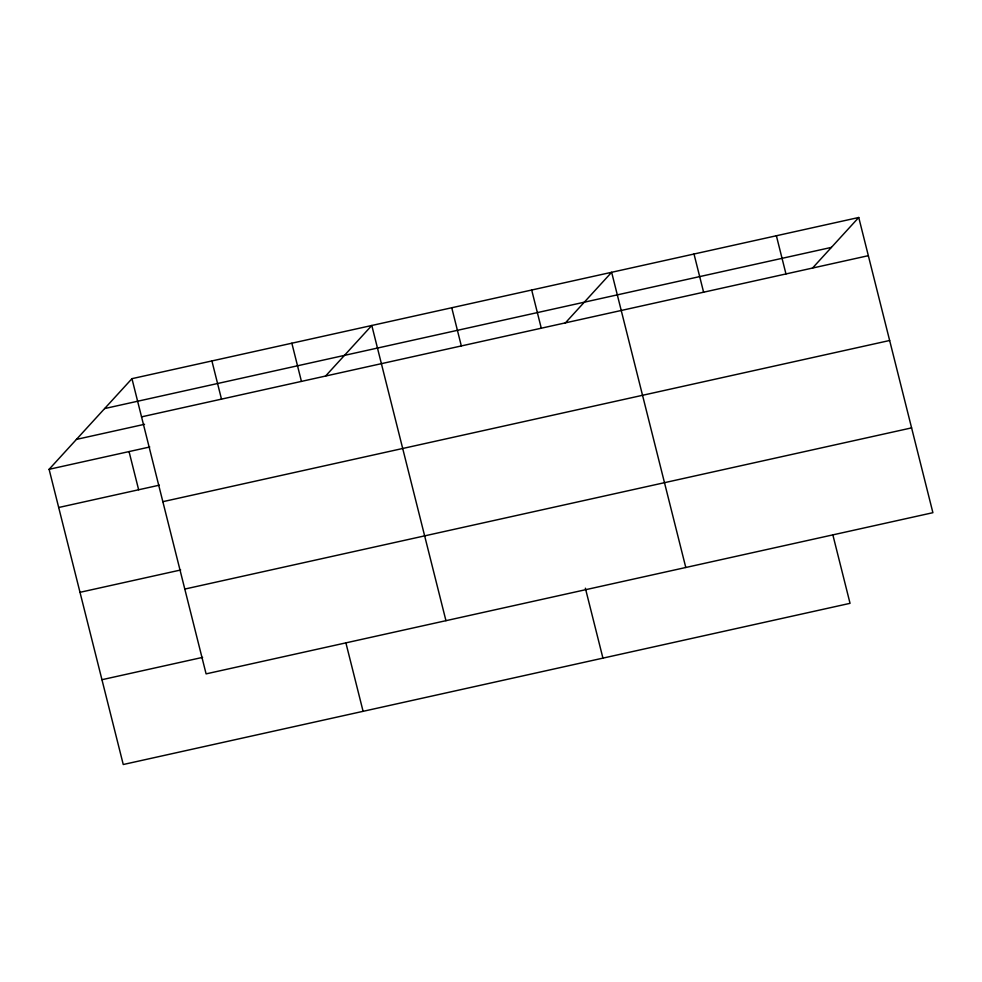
<?xml version="1.0" encoding="UTF-8"?>
<svg xmlns="http://www.w3.org/2000/svg" width="982" height="982" viewBox="0 0 982 982"><rect width="100%" height="100%" fill="white"/><g stroke="black" fill="none" stroke-linecap="round" stroke-linejoin="round"><path stroke-width="1.47" d="M832.859 534.883L850.044 603.329L123.253 764.512L49.1 469.31L131.956 378.671L858.747 217.488L932.9 512.69L206.097 673.873L131.956 378.671M325.337 376.302L371.797 325.472L445.951 620.685M565.178 323.115L611.639 272.284L685.792 567.498M812.298 268.307L858.747 217.488M104.608 408.573L831.41 247.39M141.543 416.859L868.346 255.676M76.436 439.396L144.55 424.298M49.1 469.31L149.78 446.982M58.699 507.498L159.366 485.169M162.852 501.679L889.643 340.496M79.996 592.318L180.676 569.99M184.8 589.065L911.591 427.882M101.944 679.704L202.623 657.375M776.381 235.754L785.968 273.941M694.004 254.019L703.603 292.206M531.692 290.021L541.278 328.209M585.37 588.206L602.936 658.136M451.745 307.747L461.331 345.934M291.85 343.209L301.437 381.397M345.897 642.879L363.095 711.324M211.903 360.934L221.49 399.134M129.047 451.585L138.646 489.773"/></g></svg>
